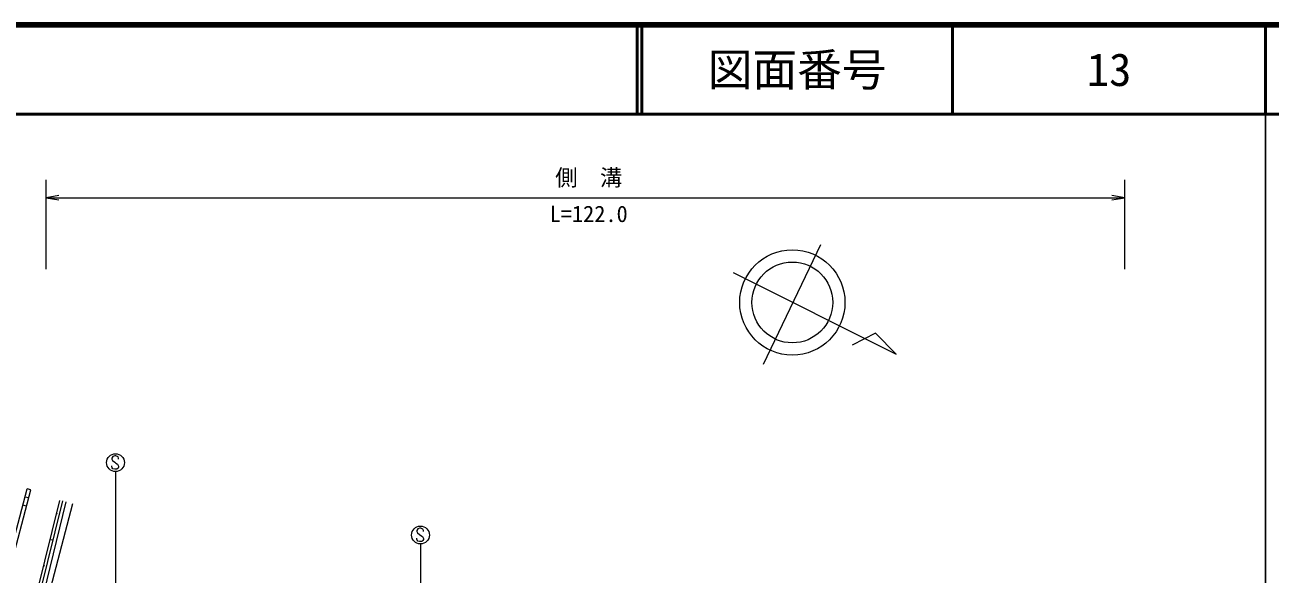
# Model space of a CAD drawing. Units: millimetres, scale not verified. Extents: x 40000 to 680000, y 20000 to 380000.
# Drawn here: x 440274 to 579500, y 318578 to 380000 of the extents above; entities that cross this region are included whole.
import ezdxf
from ezdxf.enums import TextEntityAlignment as Align

# ---------------------------------------------------------------- set-up
doc = ezdxf.new("R2010")
doc.units = ezdxf.units.MM
doc.header["$LTSCALE"] = 1000
for name, color, linetype, lineweight in [('M-BGD', 7, 'Continuous', 13), ('M-BMK-SRVR', 3, 'Continuous', 13), ('M-STR-STR3', 7, 'Continuous', 13), ('M-STR-STRC', 7, 'Continuous', 13), ('M-TTL', 2, 'Continuous', 140), ('M-TTL-BAND', 7, 'Continuous', 25), ('M-TTL-LINE', 7, 'Continuous', 50)]:
    doc.layers.add(name, color=color, linetype=linetype, lineweight=lineweight)
doc.layers.add('M-TTL-TXT', color=7, linetype='Continuous')
doc.styles.add('ＭＳ ゴシック', font='')
doc.styles.get('ＭＳ ゴシック').set_extended_font_data('MS Gothic')

# ---------------------------------------------------------------- blocks, each defined once
blk = doc.blocks.new('open_arrow')
at = {"color": 0, "linetype": 'Continuous', "lineweight": -2}
blk.add_lwpolyline([(7.5, 1.25), (0, 0), (7.5, -1.25)], dxfattribs=at)

msp = doc.modelspace()

# ---------------------------------------------------------------- linework, layer by layer
at = {"layer": 'M-BGD'}
for p, q in [((438121, 318872), (440541, 328118)), ((438508, 318771), (440928, 328017)), ((440686, 327092), (440299, 327193)), ((440928, 328017), (440541, 328118)), ((440444, 326167), (440057, 326269)), ((441647, 316540), (444171, 326817)), ((444475, 326757), (441958, 316516)), ((444864, 326661), (442347, 316422)), ((442945, 316233), (445625, 326465)), ((443931, 325313), (443809, 325343)), ((443394, 322356), (443093, 322429)), ((442508, 319484), (442378, 319516))]:
    msp.add_line(p, q, dxfattribs=at)
at = {"layer": 'M-BMK-SRVR'}
for p, q in [((529227, 355413), (522803, 342032)), ((519466, 352302), (537708, 343165)), ((535395, 345509), (532756, 344167)), ((537708, 343165), (535395, 345509))]:
    msp.add_line(p, q, dxfattribs=at)
for radius in [5885, 4520]:
    msp.add_circle((526084, 348958), radius, dxfattribs=at)
at = {"layer": 'M-STR-STR3'}
for p, q in [((442634, 352663), (442634, 362663)), ((563255, 352663), (563255, 362663)), ((442634, 360663), (563255, 360663))]:
    msp.add_line(p, q, dxfattribs=at)
at = {"layer": 'M-STR-STRC'}
for p, q in [((450121, 331738), (449997, 331553)), ((449997, 331553), (450000, 331422)), ((450000, 331422), (450063, 331293)), ((450313, 331804), (450121, 331738)), ((450435, 331801), (450313, 331804)), ((450685, 331682), (450435, 331801)), ((450748, 331551), (450685, 331682)), ((450748, 331422), (450748, 331551)), ((450000, 330574), (449997, 330695)), ((450040, 330471), (450000, 330574)), ((450124, 330360), (450040, 330471)), ((450063, 331293), (450319, 331111)), ((450311, 330300), (450124, 330360)), ((450445, 330300), (450311, 330300)), ((450319, 331111), (450448, 330979)), ((450438, 304638), (450438, 330041)), ((450545, 330329), (450445, 330300)), ((450448, 330979), (450627, 330863)), ((450687, 330421), (450545, 330329)), ((450627, 330863), (450753, 330663)), ((450748, 330553), (450687, 330421)), ((450753, 330663), (450748, 330553)), ((484216, 323647), (484092, 323463)), ((484092, 323463), (484095, 323331)), ((484095, 323331), (484158, 323202)), ((484158, 323202), (484413, 323020)), ((484408, 323713), (484216, 323647)), ((484529, 323710), (484408, 323713)), ((484413, 323020), (484542, 322889)), ((484779, 323592), (484529, 323710)), ((484843, 323460), (484779, 323592)), ((484843, 323331), (484843, 323460)), ((484095, 322483), (484092, 322604)), ((484134, 322380), (484095, 322483)), ((484219, 322270), (484134, 322380)), ((484406, 322209), (484219, 322270)), ((484540, 322209), (484406, 322209)), ((484533, 296547), (484533, 321951)), ((484640, 322238), (484540, 322209)), ((484542, 322889), (484722, 322773)), ((484782, 322330), (484640, 322238)), ((484722, 322773), (484848, 322573)), ((484843, 322462), (484782, 322330)), ((484848, 322573), (484843, 322462))]:
    msp.add_line(p, q, dxfattribs=at)
for centre in [(450405, 331041), (484499, 322950)]:
    msp.add_circle(centre, 1000, dxfattribs=at)
at = {"layer": 'M-TTL'}
msp.add_line((680000, 380000), (40000, 380000), dxfattribs=at)
at = {"layer": 'M-TTL-BAND'}
msp.add_line((579000, 20000), (579000, 370000), dxfattribs=at)
at = {"layer": 'M-TTL-LINE'}
for p, q in [((508747, 380000), (508747, 370000)), ((509247, 380000), (509247, 370000)), ((543997, 380000), (543997, 370000)), ((579000, 380000), (579000, 370000)), ((40000, 370000), (680000, 370000))]:
    msp.add_line(p, q, dxfattribs=at)

# ---------------------------------------------------------------- block references
at = {"layer": 'M-STR-STR3', "xscale": 193, "yscale": 193}
msp.add_blockref('open_arrow', (442634, 360663), dxfattribs=at)
at = {"layer": 'M-STR-STR3', "xscale": 193, "yscale": 193, "rotation": 180}
msp.add_blockref('open_arrow', (563255, 360663), dxfattribs=at)

# ---------------------------------------------------------------- texts
at = {"layer": 'M-STR-STR3', "style": 'ＭＳ ゴシック'}
for s, p in [('側\u3000溝', (499572, 361459)), ('L=122.0', (498947, 357400))]:
    msp.add_text(s, height=1833, dxfattribs=at).set_placement(p, align=Align.BOTTOM_LEFT)
at = {"layer": 'M-TTL-TXT', "style": 'ＭＳ ゴシック'}
for s, p in [('図面番号', (526622, 375000)), ('13', (561497, 375000))]:
    msp.add_text(s, height=3666, dxfattribs=at).set_placement(p, align=Align.MIDDLE_CENTER)

doc.saveas('drawing.dxf')
